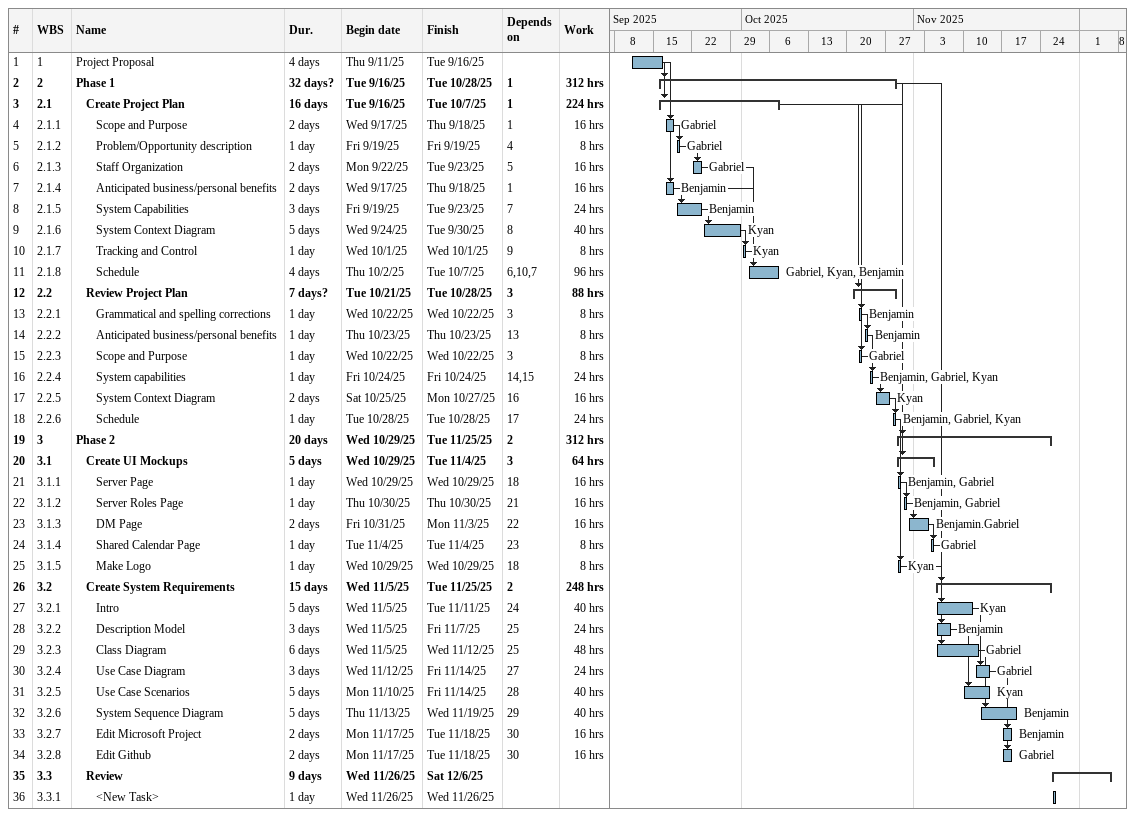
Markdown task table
| ID | WBS | Task | Duration | Start | Finish | Predecessors | Resources | Work (h) |
|---|---|---|---|---|---|---|---|---|
| 1 | 1 | Project Proposal | 4d | 2025-09-11 | 2025-09-16 |  |  |  |
| 2 | 2 | **Phase 1** | 32d? | 2025-09-16 | 2025-10-28 | 1 |  | 312 |
| 3 | 2.1 | **Create Project Plan** | 16d | 2025-09-16 | 2025-10-07 | 1 |  | 224 |
| 4 | 2.1.1 | Scope and Purpose | 2d | 2025-09-17 | 2025-09-18 | 1 | Gabriel | 16 |
| 5 | 2.1.2 | Problem/Opportunity description | 1d | 2025-09-19 | 2025-09-19 | 4 | Gabriel | 8 |
| 6 | 2.1.3 | Staff Organization | 2d | 2025-09-22 | 2025-09-23 | 5 | Gabriel | 16 |
| 7 | 2.1.4 | Anticipated business/personal benefits | 2d | 2025-09-17 | 2025-09-18 | 1 | Benjamin | 16 |
| 8 | 2.1.5 | System Capabilities | 3d | 2025-09-19 | 2025-09-23 | 7 | Benjamin | 24 |
| 9 | 2.1.6 | System Context Diagram | 5d | 2025-09-24 | 2025-09-30 | 8 | Kyan | 40 |
| 10 | 2.1.7 | Tracking and Control | 1d | 2025-10-01 | 2025-10-01 | 9 | Kyan | 8 |
| 11 | 2.1.8 | Schedule | 4d | 2025-10-02 | 2025-10-07 | 6, 10, 7 | Gabriel, Kyan, Benjamin | 96 |
| 12 | 2.2 | **Review Project Plan** | 7d? | 2025-10-21 | 2025-10-28 | 3 |  | 88 |
| 13 | 2.2.1 | Grammatical and spelling corrections | 1d | 2025-10-22 | 2025-10-22 | 3 | Benjamin | 8 |
| 14 | 2.2.2 | Anticipated business/personal benefits | 1d | 2025-10-23 | 2025-10-23 | 13 | Benjamin | 8 |
| 15 | 2.2.3 | Scope and Purpose | 1d | 2025-10-22 | 2025-10-22 | 3 | Gabriel | 8 |
| 16 | 2.2.4 | System capabilities | 1d | 2025-10-24 | 2025-10-24 | 14, 15 | Benjamin, Gabriel, Kyan | 24 |
| 17 | 2.2.5 | System Context Diagram | 2d | 2025-10-25 | 2025-10-27 | 16 | Kyan | 16 |
| 18 | 2.2.6 | Schedule | 1d | 2025-10-28 | 2025-10-28 | 17 | Benjamin, Gabriel, Kyan | 24 |
| 19 | 3 | **Phase 2** | 20d | 2025-10-29 | 2025-11-25 | 2 |  | 312 |
| 20 | 3.1 | **Create UI Mockups** | 5d | 2025-10-29 | 2025-11-04 | 3 |  | 64 |
| 21 | 3.1.1 | Server Page | 1d | 2025-10-29 | 2025-10-29 | 18 | Benjamin, Gabriel | 16 |
| 22 | 3.1.2 | Server Roles Page | 1d | 2025-10-30 | 2025-10-30 | 21 | Benjamin, Gabriel | 16 |
| 23 | 3.1.3 | DM Page | 2d | 2025-10-31 | 2025-11-03 | 22 | Benjamin.Gabriel | 16 |
| 24 | 3.1.4 | Shared Calendar Page | 1d | 2025-11-04 | 2025-11-04 | 23 | Gabriel | 8 |
| 25 | 3.1.5 | Make Logo | 1d | 2025-10-29 | 2025-10-29 | 18 | Kyan | 8 |
| 26 | 3.2 | **Create System Requirements** | 15d | 2025-11-05 | 2025-11-25 | 2 |  | 248 |
| 27 | 3.2.1 | Intro | 5d | 2025-11-05 | 2025-11-11 | 24 | Kyan | 40 |
| 28 | 3.2.2 | Description Model | 3d | 2025-11-05 | 2025-11-07 | 25 | Benjamin | 24 |
| 29 | 3.2.3 | Class Diagram | 6d | 2025-11-05 | 2025-11-12 | 25 | Gabriel | 48 |
| 30 | 3.2.4 | Use Case Diagram | 3d | 2025-11-12 | 2025-11-14 | 27 | Gabriel | 24 |
| 31 | 3.2.5 | Use Case Scenarios | 5d | 2025-11-10 | 2025-11-14 | 28 | Kyan | 40 |
| 32 | 3.2.6 | System Sequence Diagram | 5d | 2025-11-13 | 2025-11-19 | 29 | Benjamin | 40 |
| 33 | 3.2.7 | Edit Microsoft Project | 2d | 2025-11-17 | 2025-11-18 | 30 | Benjamin | 16 |
| 34 | 3.2.8 | Edit Github | 2d | 2025-11-17 | 2025-11-18 | 30 | Gabriel | 16 |
| 35 | 3.3 | **Review** | 9d | 2025-11-26 | 2025-12-06 |  |  |  |
| 36 | 3.3.1 | <New Task> | 1d | 2025-11-26 | 2025-11-26 |  |  |  |
